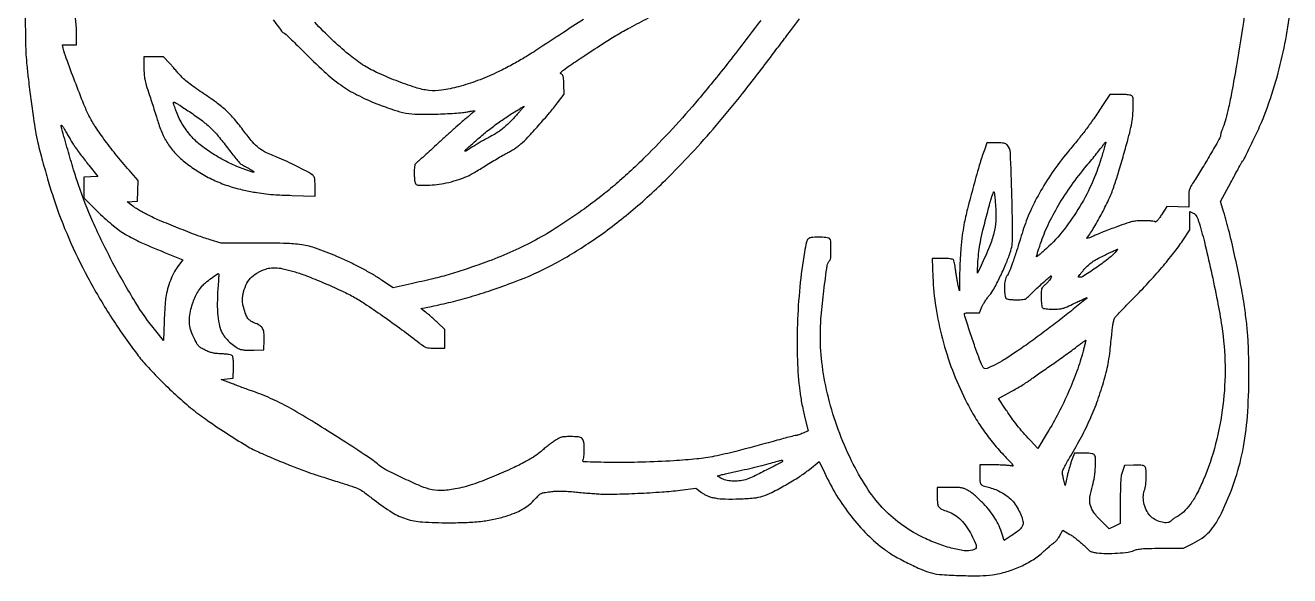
# Model space of a CAD drawing. Extents: x 185 to 1301, y 144 to 1380.
# Drawn here: x 185 to 1256, y 144 to 611 of the extents above; entities that cross this region are included whole.
import ezdxf

# ---------------------------------------------------------------- set-up
doc = ezdxf.new("R2010")
doc.units = 0

msp = doc.modelspace()

# ---------------------------------------------------------------- linework, layer by layer
for points in [[(184.541345, 625.238443, 0.005646), (184.725793, 595.419571, 0.020499), (185.83328, 576.5, 0.005392), (187.156694, 564.544439, 0.002118), (189.227966, 548.0959, 0.002072), (191.40892, 531.874183, 0.006495), (193.061062, 521, 0.019986), (195.111868, 511.073715, 0.005245), (199.197495, 495.348478, 0.005535), (203.991079, 478.407691, 0.007916), (208.645956, 463.5, 0.022925), (221.334306, 430.227954, 0.020472), (237.45675, 396.946053, 0.019823), (256.821177, 364.02352, 0.018307), (279.224215, 331.828245, 0.023937), (287.366272, 322.01137, 0.011125), (298.802764, 310.039298, 0.010796), (311.696314, 297.675333, 0.012529), (324.5, 286.495691, 0.020737), (337.058983, 276.923277, 0.008843), (354.596507, 265.127278, 0.008377), (372.050736, 254.24088, 0.031407), (383.512974, 248.300794, 0.004788), (396.542132, 242.703543, 0.004561), (409.888193, 237.263442, 0.004681), (421.923605, 232.615096, 0.012968), (430.5, 229.646021, 0.000219), (435.658289, 228.011262, 0.000111), (442.155148, 225.957006, 0.00011), (448.863244, 223.839226, 0.000165), (454.730289, 221.990515, -0.008149), (463.171334, 219.18179, -0.038792), (467.822448, 217.132194, -0.035856), (472.260881, 214.322906, -0.006304), (480.13481, 208.354706, 0.024293), (495.288187, 197.704644, 0.066221), (507.167844, 192.230629, 0.058794), (520.860322, 189.709465, 0.01616), (542.805322, 189, 0.010148), (558.921029, 189.327117, 0.019903), (571.70805, 190.35731, 0.023757), (582.725299, 192.22241, 0.025165), (593.302323, 195.098795, 0.021578), (600.75873, 197.896857, 0.036176), (606.709529, 200.953163, 0.039591), (611.773289, 204.613716, 0.033368), (616.515447, 209.228404, -0.016593), (619.494685, 212.328677, -0.080365), (621.486792, 213.726157, -0.069548), (623.944332, 214.520103, -0.010586), (629.050816, 215.304611, -0.017349), (633.453402, 215.731106, -0.016889), (637.914667, 215.856515, -0.01484), (642.867337, 215.68137, -0.008666), (648.787867, 215.192668, 0.002858), (654.000295, 214.701396, 0.001886), (659.997061, 214.193553, 0.001898), (665.831776, 213.743884, 0.003677), (670.5, 213.436427, 0.020615), (683.107757, 213.21969, 0.00545), (703.250008, 213.923663, 0.00576), (723.895199, 215.109086, 0.013758), (739.174425, 216.586417), (752.637916, 218.263175), (757.263623, 214.732293, 0.027976), (759.847896, 212.979312, 0.037068), (762.386351, 211.702642, 0.034283), (765.237828, 210.747088, 0.019494), (768.792896, 209.967676, 0.03957), (777.313766, 209.132152, 0.014001), (789.582067, 209.246939, 0.01342), (801.642078, 210.022187, 0.051698), (809, 211.470366, 0.043508), (816.867761, 214.654893, 0.012167), (828.554469, 220.977207, 0.012759), (840.254231, 228.082028, 0.028512), (848.670249, 234.19596), (856.987292, 240.994519), (861.421493, 231.505589, 0.027617), (871.769232, 212.215766, 0.029049), (884.022694, 194.521086, 0.030137), (897.74896, 178.99685, 0.035976), (912.5, 166.199093, 0.032165), (920.537207, 160.951895, 0.012756), (932.184368, 154.760871, 0.01239), (943.931464, 149.255271, 0.041036), (952, 146.478314, 0.045239), (961.077812, 145.022367, 0.009833), (976.937878, 144.2454, 0.010527), (993.04952, 144.112781, 0.032414), (1003.911694, 144.957684, 0.03605), (1015.921292, 147.57401, 0.035034), (1027.549948, 151.906116, 0.036023), (1038.126773, 157.665925, 0.044472), (1046.994304, 164.541851, -0.005723), (1049.672455, 166.972556, -0.006172), (1052.339702, 169.280061, -0.005856), (1054.674529, 171.203759, -0.029257), (1056.055746, 172.187624, 0.058777), (1057.200488, 173.1093, 0.023182), (1058.550236, 174.620104, 0.022561), (1059.872417, 176.404539, 0.026212), (1060.958708, 178.216091), (1063.305923, 182.640636), (1069.377007, 179.070318, -0.022321), (1072.105234, 177.297469, -0.01204), (1075.308891, 174.887416, -0.01197), (1078.460803, 172.270202, -0.018422), (1081.045301, 169.844289, 0.012099), (1084.471196, 166.546157, 0.057724), (1086.667539, 164.955233, 0.071878), (1088.939735, 164.079013, 0.025067), (1092.400871, 163.469118, 0.030472), (1100.144273, 162.977734, 0.016573), (1109.674313, 163.27034, 0.014873), (1118.625275, 164.110434, 0.073234), (1123.5, 165.457095, -0.056062), (1126.43913, 166.378304, -0.027332), (1130.338137, 166.916132, -0.015528), (1136.23107, 167.219119, -0.003261), (1146.552316, 167.361487), (1165.604633, 167.5), (1173.552316, 171.425044, 0.037881), (1181.323916, 176.025128, 0.051038), (1187.507237, 181.363154, 0.047969), (1192.75129, 188.109134, 0.028627), (1197.697418, 197, 0.02972), (1208.579897, 223.398057, 0.033792), (1215.718293, 249.802453, 0.030677), (1219.688488, 279.001101, 0.01838), (1220.985877, 314, 0.005761), (1220.785014, 331.894228, 0.011074), (1220.141267, 346.223819, 0.012216), (1218.919533, 359.54279, 0.009071), (1216.944874, 374.185695, 0.010081), (1213.537358, 393.760748, 0.006735), (1208.885063, 416.02678, 0.006784), (1203.769937, 437.5799, 0.012747), (1198.960619, 454.818008), (1197.023058, 461.136017), (1205.63822, 477.318008, -0.001004), (1208.99454, 483.591827, -0.001517), (1211.944749, 489.04029, -0.000574), (1214.501738, 493.715754, -0.036445), (1215.009366, 494.5, 0.047442), (1217.427846, 498.422533, 0.002161), (1224.342495, 512.614526, 0.003488), (1230.902308, 526.473765, 0.019841), (1234.043814, 534, 0.017241), (1243.795538, 563.30234, 0.020899), (1250.819738, 591.396837, 0.020953), (1255.460679, 619.917628, 0.017494)], [(807.442454, 614.828809, -0.00494), (778.752524, 577.402924, -0.009446), (754.858631, 548.023963, -0.011051), (732.657794, 522.90406, -0.011043), (709.363577, 498.783685, -0.008344), (696.037382, 486.014738, -0.011162), (683.504152, 474.910067, -0.011243), (670.561322, 464.438781, -0.008669), (656, 453.588009, -0.013075), (635.608478, 439.729368, -0.018321), (616.655369, 428.518866, -0.019152), (597.618881, 419.106254, -0.016607), (577, 410.686442, -0.005912), (558.953331, 404.24879, -0.011729), (544.475116, 399.652978, -0.011768), (529.828773, 395.750824, -0.005996), (511.260373, 391.503925), (496.020746, 388.210167), (486.353281, 394.673944, 0.013653), (478.510059, 399.613611, 0.011381), (469.923117, 404.439138, 0.010719), (460.589559, 409.154254, 0.008984), (450.5, 413.761729, 0.013853), (432.656084, 420.944829, 0.045162), (420.374005, 424.274507, 0.037027), (406.487827, 425.674137, 0.00711), (381.163694, 425.983442), (350.5, 425.921927), (341, 428.805719, -0.016527), (330.245359, 432.462652, -0.004983), (314.151103, 438.719554, -0.004955), (298.211253, 445.283995, -0.017069), (288.07246, 449.991701, -0.009149), (284.814327, 451.717579, -0.006826), (281.28349, 453.734905, -0.006904), (278.007036, 455.72816, -0.015568), (275.59474, 457.348512), (270.68948, 460.869831), (275.09474, 461.184916), (279.5, 461.5), (279.789526, 470.290634), (280.079051, 479.081269), (274.172264, 485.790634, -0.008976), (262.298651, 499.775917, -0.012317), (252.163517, 512.798978, -0.013886), (244.048031, 524.436946, -0.028041), (238.445927, 534.106708, -0.022681), (234.177122, 543.572317, -0.003393), (226.597534, 563.025934, -0.003037), (219.235013, 582.665304, -0.028836), (216.626962, 591.25), (215.961896, 594), (221.980948, 594), (228, 594), (228, 602.83948, 0.023117), (227.650888, 610.386528, 0.006803), (226.423816, 621.913149, 0.005574)], [(1217.064557, 618.594196, -0.008529), (1210.478521, 576.5, -0.002333), (1206.586879, 554.734016, -0.008483), (1203.816099, 540.963287, -0.013209), (1201.437194, 531.323214, -0.026784), (1198.966391, 523.914733, 0.009776), (1198.213559, 521.889603, 0.011274), (1197.577627, 519.930113, 0.01041), (1197.112538, 518.252541, 0.062488), (1197, 517.355582, -0.129975), (1196.455272, 515.295477, -0.001447), (1189.239798, 502.690369, -0.00503), (1181.762545, 490.011729, -0.007216), (1174.863337, 478.942036, 0.009647), (1171.898551, 474.133146, 0.055004), (1170.667188, 471.399969, 0.063324), (1170.143217, 468.629412, 0.015185), (1170.002242, 463.942036), (1170.004485, 456.5), (1160.703128, 456.813905), (1151.40177, 457.12781), (1146.981502, 450.083288, -0.010946), (1144.996097, 447.06786, -0.030878), (1143.438144, 445.084709, -0.045435), (1142.255296, 443.977552, -0.378388), (1141.580616, 444.019384, 0.161995), (1140.807491, 444.406478, 0.010742), (1138.306043, 444.711944, 0.014635), (1135.248774, 444.928647, 0.010374), (1131.810169, 445, 0.017082), (1126.34571, 444.813255, 0.0387), (1122.255713, 444.213161, 0.027835), (1117.565469, 442.871061, 0.005381), (1109.260169, 439.88526, 0.002854), (1103.525356, 437.71626, 0.002651), (1097.672957, 435.428819, 0.002643), (1092.489838, 433.33944, 0.008936), (1089.137131, 431.896798, -0.009966), (1086.756008, 430.878027, -0.022925), (1084.918269, 430.23103, -0.046174), (1083.850443, 430.014143, -0.657323), (1083.710142, 430.261538, 0.027651), (1089.876051, 439.433964, 0.013858), (1096.683195, 451.636765, 0.013861), (1102.837274, 464.26674, 0.026217), (1106.966072, 474.809623, 0.00694), (1110.600432, 486.275236, 0.003473), (1114.893088, 500.865807, 0.00329), (1118.829471, 514.946132, 0.011836), (1121.067706, 524, 0.027417), (1122.345442, 531.72775, 0.020433), (1122.934286, 540.351128, 0.014347), (1122.923501, 548.198929, 0.19111), (1121.8, 550.8, 0.146361), (1120.845333, 551.315035, 0.020708), (1118.617824, 551.680616, 0.019886), (1115.652761, 551.922787, 0.010432), (1111.952512, 552), (1103.305025, 552), (1096.519741, 541.75, -0.005189), (1089.525199, 531.418437, -0.008981), (1083.470406, 522.999106, -0.008921), (1077.089246, 514.764651, -0.005039), (1069.076178, 505, 0.020407), (1055.892213, 487.88784, 0.023215), (1044.740085, 470.459344, 0.024618), (1035.859564, 453.130683, 0.031261), (1029.496441, 436.320029, -0.001791), (1024.207284, 419.397502, -0.007317), (1020.80826, 409.179856, -0.01095), (1018.316773, 402.513756, -0.04775), (1016.392175, 398.77144, 0.036972), (1015.171267, 396.518002, 0.052402), (1014.459, 394.353494, 0.04026), (1014.10376, 391.692628, 0.013062), (1014, 387.72144, 0.013377), (1014.08152, 384.674959, 0.021602), (1014.331951, 382.093349, 0.022025), (1014.703986, 380.093678, 0.140261), (1015.2, 379.2, 0.141834), (1016.109557, 378.698835, 0.021747), (1018.164228, 378.328483, 0.021184), (1020.839443, 378.080356, 0.012532), (1024.045012, 378, 0.009202), (1028.28382, 378.078021, 0.045277), (1030.654144, 378.381407, 0.079362), (1032.248027, 379.010985, 0.075808), (1033.595012, 380.113454, -0.017219), (1034.832974, 381.395253, -0.001797), (1037.849656, 384.289941, -0.002229), (1041.471979, 387.710185, -0.001783), (1045.403816, 391.363454, -0.002725), (1050.863289, 396.345161, -0.031897), (1053.121211, 398.135662, -0.522817), (1053.630443, 397.94585, -0.18234), (1053.525806, 397, -0.034302), (1052.601115, 395.455535, -0.018962), (1051.27687, 393.698926, -0.018832), (1049.793305, 392.0127, -0.02866), (1048.37199, 390.677196, 0.032188), (1046.357698, 388.757606, 0.109372), (1045.450422, 387.199276, 0.069425), (1045.078936, 385.044594, 0.008026), (1045, 380.127196, 0.012332), (1045.080073, 376.881172, 0.021077), (1045.327648, 374.182185, 0.021671), (1045.697585, 372.113479, 0.142224), (1046.2, 371.2, 0.142806), (1047.119309, 370.695744, 0.021553), (1049.209214, 370.326423, 0.020915), (1051.944027, 370.079655, 0.012042), (1055.251059, 370, 0.017094), (1060.132362, 370.166934, 0.050392), (1063.438705, 370.731324, 0.039241), (1066.987741, 372.01963, 0.007359), (1073.242841, 374.974884, -0.002627), (1077.147961, 376.865284, -0.004317), (1080.474274, 378.418849, -0.000792), (1083.40637, 379.751974, -0.312226), (1083.62032, 379.713013, -0.445864), (1083.587067, 379.091136, -0.000502), (1072.156301, 369.893681, -0.003955), (1060.282022, 360.512532, -0.003963), (1048.268427, 351.326537, -0.005288), (1035.140277, 341.667881, -0.007709), (1023.352797, 333.459039, -0.008642), (1013.36471, 326.977667, -0.024073), (1006.071754, 322.896469, -0.012597), (999.408608, 319.785106, -0.213881), (997.044114, 319.808148, -0.185685), (995.313449, 321.584216, -0.009165), (992.173554, 329.289942, -0.009333), (988.962134, 338.089341, -0.003342), (984.702949, 350.747007, -0.001037), (980.351009, 364.065045, -0.078601), (980, 366.284103, -0.36866), (980.242589, 366.568401, -0.011549), (981.873201, 366.789705, -0.017416), (983.931933, 366.948477, -0.010536), (986.376856, 367), (992.753712, 367), (994.862081, 371.901036, -0.027749), (995.975758, 374.139052, -0.013884), (997.615091, 376.843177, -0.01374), (999.47157, 379.555409, -0.019717), (1001.273342, 381.84304, 0.053224), (1004.871259, 387.09957, 0.010442), (1010.095422, 397.308221, 0.011766), (1015.185863, 408.449388, 0.020116), (1018.83342, 418, 0.082429), (1020.837703, 430.411048, 0.005765), (1020.274609, 465.807183, 0.003434), (1019.010673, 502.637251, 0.175363), (1016.330923, 509.186828, 0.096925), (1015.118872, 510.092999, 0.064706), (1013.468797, 510.63891, 0.038097), (1010.99346, 510.922618, 0.00949), (1006.916861, 511), (999.143698, 511), (997.179843, 505.75, 0.018195), (993.294801, 494.087727, 0.004501), (987.797944, 474.693029, 0.004703), (982.600778, 454.979486, 0.014426), (979.59339, 441.5, 0.017858), (978.207228, 432.625907, 0.008918), (977.056513, 421.316899, 0.008631), (976.248204, 409.144149, 0.009912), (975.907847, 397.5), (975.795059, 385.5), (974.468198, 391.5, -0.009212), (973.909742, 394.266079, -0.005164), (973.32779, 397.646875, -0.005151), (972.810135, 401.075834, -0.008363), (972.449212, 404, 0.012138), (972.11092, 406.580407, 0.015115), (971.666358, 408.957812, 0.013407), (971.184529, 410.910669, 0.101979), (970.756099, 411.75, 0.166147), (969.879073, 412.307563, 0.026619), (967.854127, 412.683945, 0.022781), (965.020823, 412.925346, 0.009861), (961.235714, 413), (952.716317, 413), (953.284222, 397.25, 0.030278), (955.770822, 371.583167, 0.025281), (961.418228, 344.780546, 0.02494), (969.852214, 318.276773, 0.02713), (980.685922, 293.5, 0.016035), (988.180444, 279.732872, 0.019804), (996.065096, 267.436729, 0.020369), (1004.695772, 256.095877, 0.018913), (1014.427857, 245.200765, -0.004349), (1018.70978, 240.679334, -0.026232), (1020.784907, 238.200848, -0.168059), (1021.088008, 237.25978, -0.518294), (1020.629497, 236.950765, 0.065534), (1018.895433, 237.361253, 0.008155), (1015.027709, 237.691787, 0.0095), (1010.398335, 237.923194, 0.007737), (1005.4349, 238), (993, 238), (993, 230.122445, 0.016915), (993.195594, 224.342542, 0.130359), (994.057809, 221.799709, 0.162244), (995.987094, 220.293255, 0.030209), (1000.365484, 219.030146, -0.036246), (1005.215906, 217.567271, -0.028109), (1010.249854, 215.309677, -0.028101), (1015.000468, 212.500788, -0.036153), (1018.999622, 209.381377, -0.055437), (1022.190133, 205.7825, -0.026717), (1025.473858, 200.558123, -0.026722), (1028.189419, 194.997459, -0.053904), (1029.597206, 190.333538, -0.108805), (1029.503556, 187.343645, -0.107513), (1028.163921, 184.655145, -0.063127), (1025.157837, 181.750535, -0.015874), (1019.565782, 177.838804), (1013.631563, 173.962277), (1011.980385, 179.231139, 0.029099), (1009.31484, 186.272773, 0.031545), (1005.910321, 192.762708, 0.030412), (1001.597838, 198.972572, 0.023702), (996.208255, 205.177449, 0.012824), (992.890639, 208.476279, 0.011584), (989.296117, 211.717401, 0.011693), (985.94105, 214.47066, 0.03577), (983.500507, 216.112879, 0.026841), (980.277696, 217.738301, 0.05825), (977.630315, 218.548776, 0.038494), (974.251929, 218.900597, 0.006486), (967.75, 218.990616), (957, 219), (957, 211.154988, 0.02272), (957.265181, 205.322044, 0.129808), (958.316287, 202.433875, 0.136807), (960.629159, 200.518505, 0.026267), (965.761541, 198.544278, -0.065479), (971.549206, 195.780833, -0.050418), (977.009975, 191.39209, -0.046433), (981.894393, 185.5962, -0.038759), (985.965614, 178.647513, -0.00696), (989.340723, 171.451972, -0.086435), (990.091264, 168.539678, -0.254578), (989.350767, 166.876052, -0.096875), (987, 165.710477, -0.103476), (979.934976, 165.279406, -0.027811), (968.86177, 167.534291, -0.026999), (956.313971, 171.560353, -0.025356), (944, 176.988223, -0.04223), (925.699689, 188.21531, -0.047799), (910.355705, 201.952878, -0.044086), (896.962667, 219.319025, -0.028367), (884.494108, 241.5, -0.025535), (873.152961, 268.003913, -0.027065), (864.820545, 295.021531, -0.028075), (859.707553, 321.766137, -0.033203), (858, 347.451459, -0.020964), (858.70269, 364.203836, -0.009989), (860.93852, 385.662023, -0.004385), (863.786428, 407.018494, -0.162421), (865.951344, 411.351344, 0.188981), (866.885619, 413.490145, 0.011622), (866.992059, 420.566514, 0.011756), (866.767826, 427.63458, 0.184598), (865.8, 429.8, 0.144693), (864.861884, 430.31007, 0.021129), (862.70076, 430.677403, 0.020377), (859.846302, 430.921663, 0.011154), (856.335184, 431, 0.02137), (850.069324, 430.732078, 0.186203), (847.61021, 429.533081, 0.135548), (846.197297, 426.815785, 0.009563), (844.557386, 418.330748, 0.018946), (840.604677, 388.988901, 0.015612), (838.559502, 357.470723, 0.015931), (838.506915, 326.847944, 0.024108), (840.592374, 300.284749, 0.009999), (841.344999, 295.18604, 0.005812), (842.441665, 289.096256, 0.005808), (843.683008, 283.016662, 0.009753), (844.883989, 277.945336), (847.748624, 266.821173), (843.291407, 264.910587, -0.009413), (841.492012, 264.179059, -0.011287), (839.771395, 263.561235, -0.010073), (838.306488, 263.10485, -0.070584), (837.567459, 263, 0.062186), (836.632952, 262.883321, 0.000923), (831.267724, 261.511804, 0.002495), (825.043788, 259.875365, 0.001644), (817.900365, 257.933801, -0.003155), (786.317764, 249.452153, -0.015624), (768.378755, 245.349981, -0.022206), (753.230263, 243.073558, -0.011243), (734, 241.487954, -0.008288), (706.697932, 240.307583, -0.009465), (680.556187, 240.106234, -0.004207), (657.668145, 240.55584, -0.658081), (656.953074, 242.353074, 0.152285), (657.363846, 243.136061, 0.014654), (657.692465, 245.287148, 0.01758), (657.923627, 247.933323, 0.012996), (658, 250.871259, 0.026741), (657.650615, 257.399349, 0.175709), (656.234783, 260.294738, 0.169223), (653.260956, 261.668883, 0.024401), (646.479983, 262, 0.010666), (641.335438, 261.890243, 0.058322), (638.593389, 261.450055, 0.065076), (636.160832, 260.405332, 0.015167), (632.402164, 258.017534, 0.010531), (629.738319, 256.126428, 0.005808), (626.558964, 253.709322, 0.005788), (623.390794, 251.182668, 0.009248), (620.750274, 248.943681, -0.040776), (614.935895, 244.612085, -0.019812), (606.886956, 240.012596, -0.014152), (595.705311, 234.594207, -0.005178), (579.603593, 227.546496, -0.020826), (563.268173, 221.387032, -0.032647), (548.741663, 217.621096, -0.038846), (536.378702, 216.246409, -0.079575), (526.729772, 217.465993, -0.032278), (517.787632, 220.72079, -0.008242), (503.771496, 227.1505, -0.006922), (490.030812, 233.965558, -0.054556), (484.100433, 237.878746, 0.026774), (474.295645, 245.159671, 0.003677), (452.969839, 259.066331, 0.004568), (429.719983, 273.687061, 0.007116), (409.397003, 285.814011, 0.013351), (402.194701, 289.72125, 0.010886), (394.290588, 293.525685, 0.010731), (386.091427, 297.044193, 0.011789), (378, 300.092844, -0.003154), (374.063501, 301.498884, -0.001679), (369.208922, 303.285936, -0.001671), (364.261046, 305.145066, -0.002599), (360.009095, 306.78428), (350.518191, 310.5), (355.509095, 311), (360.5, 311.5), (360.790375, 320.348888, 0.010245), (360.835755, 324.034235, 0.017344), (360.703496, 327.118082, 0.016367), (360.438064, 329.515266, 0.138301), (360.001779, 330.497857, 0.153237), (359.111162, 331.073708, 0.023497), (357.028047, 331.545819, 0.021877), (354.226373, 331.918202, 0.011418), (350.711404, 332.148969, -0.014047), (346.321604, 332.460351, -0.031023), (343.006749, 332.99847, -0.034985), (340.039109, 333.893428, -0.023413), (336.784848, 335.306499, -0.021196), (333.49873, 337.096846, -0.064687), (331.51243, 338.671919, -0.061349), (329.938466, 340.748306, -0.017701), (328.037471, 344.306499, -0.0281), (325.071084, 351.340438, -0.055196), (323.672736, 357.242711, -0.058068), (323.63554, 363.108279, -0.034519), (324.878984, 369.993302, -0.021477), (326.638275, 375.875197, -0.029391), (328.751357, 380.981743, -0.031336), (331.323227, 385.539323, -0.030784), (334.458456, 389.768258, -0.047673), (337.197027, 392.455922, -0.012155), (342.128649, 396.255283, -0.00473), (347.422831, 400.056205, -0.404443), (348.314906, 399.916401, -0.175188), (348.427399, 399.55252, -0.001021), (348.250868, 395.958033, -0.004114), (348.006074, 391.837703, -0.002585), (347.655441, 387.02584, 0.018564), (347.166471, 375.043854, 0.025789), (347.680817, 364.315367, 0.029138), (349.084734, 355.488678, 0.078686), (351.391046, 349.595703, 0.047661), (354.436291, 345.377937, 0.031965), (358.641158, 341.165524, 0.032286), (363.108618, 337.713769, 0.076922), (366.894304, 335.93272, 0.042845), (368.808695, 335.543525, 0.012666), (371.790827, 335.275614, 0.012612), (375.172694, 335.143502, 0.01327), (378.5, 335.185813), (386.5, 335.5), (386.792706, 343.89009, 0.026716), (386.676162, 350.17296, 0.112891), (385.581761, 353.751406, 0.130783), (383.134652, 356.216596, 0.041068), (378.405903, 358.482786, -0.056358), (375.235543, 360.122871, -0.09366), (373.09652, 362.22533, -0.065127), (371.404395, 365.498149, -0.01605), (369.525852, 371.263075, -0.017535), (368.699097, 374.530273, -0.042233), (368.380033, 377.002235, -0.042665), (368.4824, 379.477666, -0.018223), (369.020707, 382.749878, -0.054733), (371.441481, 390.337182, -0.079713), (375.266305, 396.209734, -0.078289), (380.793718, 400.662706, -0.050853), (388.298522, 404.016651, -0.053524), (392.991877, 405.025417, -0.0507), (397.880734, 405.042314, -0.035105), (404.052208, 403.995406, -0.010962), (413.131207, 401.578833, -0.023415), (422.691499, 398.316123, -0.006721), (437.168143, 392.37989, -0.006986), (451.757395, 385.924874, -0.017395), (462.182956, 380.690351, -0.021945), (471.956048, 374.779031, -0.005649), (487.188465, 364.376665, -0.005946), (503.600854, 352.601305, -0.007913), (518.215198, 341.489818, 0.013312), (521.981363, 338.690005, 0.074395), (524.223601, 337.567525, 0.068642), (526.771357, 337.107733, 0.01037), (531.965198, 337), (540, 337), (540, 344.841493), (540, 352.682985), (533.732041, 358.591493, 0.004637), (531.043818, 361.078871, 0.003892), (528.149194, 363.666986, 0.003928), (525.467768, 365.990049, 0.010793), (523.528421, 367.572714), (519.592762, 370.645429), (528.546381, 372.397633, 0.011926), (545.081974, 376.045114, 0.011498), (561.629409, 380.517195, 0.010537), (579.236313, 386.118772, 0.007202), (599, 393.187835, 0.032472), (631.082601, 407.623902, 0.026443), (663.393447, 427.019232, 0.024867), (695.458315, 451.053675, 0.021202), (726.80301, 479.407354, 0.011124), (748.689899, 501.942171, 0.010669), (769.866948, 525.738308, 0.00951), (792.093384, 552.840867, 0.005873), (817.236987, 585.5, -0.0004), (825.663882, 596.697181, -0.000485), (833.585558, 607.184375, -0.000409), (840.268934, 615.999417, -0.003349)], [(394.620965, 615.290611, 0.012255), (398.945363, 609.289497, 0.007375), (402.596797, 604.620231, 0.226868), (403.893382, 604, -0.193022), (404.405706, 603.794566, -0.000824), (408.813565, 599.568399, -0.003823), (413.8006, 594.69717, -0.002381), (419.576433, 588.9137, 0.011773), (437.678799, 571.455815, 0.030994), (451.668382, 560.102084, 0.037033), (465.418099, 551.751949, 0.024333), (482.312879, 544.144745, 0.011541), (496.947578, 538.780429, 0.03837), (506.8638, 536.231961, 0.03881), (516.994355, 535.243428, 0.012011), (532.324658, 535.309823, 0.005504), (540.1987, 535.619911, 0.005638), (548.001182, 536.101509, 0.005479), (554.762035, 536.669939, 0.023482), (558.764471, 537.241285, -0.006703), (561.499972, 537.725907, -0.013506), (563.67044, 538.02055, -0.01442), (565.184328, 538.140516, -0.707258), (565.264471, 537.945478, -0.007457), (564.720024, 537.473141, -0.000285), (562.668313, 535.748115, -0.000511), (560.237368, 533.710831, -0.00036), (557.5, 531.42485, 0.006967), (553.772788, 528.227711, 0.001768), (547.813086, 522.932085, 0.001803), (541.048372, 516.834141, 0.001823), (534.353057, 510.710178, -0.001445), (528.014158, 504.903416, -0.002042), (522.331506, 499.770233, -0.001171), (517.508751, 495.46974, -0.028723), (516.103057, 494.359631, 0.090778), (514.99127, 493.232901, 0.093601), (514.365458, 491.796981, 0.047967), (514.071419, 489.521097, 0.008156), (514, 485.143296, 0.012294), (514.080018, 481.889344, 0.021056), (514.327486, 479.1857, 0.021656), (514.697343, 477.114242, 0.1423), (515.2, 476.2, 0.189469), (517.776779, 475.077294, 0.016728), (525.012677, 475.055951, 0.021996), (533.198694, 475.666841, 0.025179), (540.933461, 476.985179, 0.016064), (549.877382, 479.281263, 0.031135), (556.818638, 481.781002, 0.028084), (563.840498, 485.295666, 0.010729), (573.211743, 490.934538, -0.004337), (578.512495, 494.217125, -0.003856), (584.080296, 497.540125, -0.003872), (589.135488, 500.452188, -0.011886), (592.619528, 502.315515, 0.017325), (595.605813, 503.954652, 0.011729), (598.89531, 506.017432, 0.011827), (601.983406, 508.162938, 0.02303), (604.321953, 510.042114, 0.024325), (610.100262, 515.663164, 0.005652), (619.229918, 525.676882, 0.006153), (628.47286, 536.308454, 0.013157), (635.287305, 544.78676), (641.07461, 552.388363), (640.787305, 560.444182, 0.007183), (640.557129, 565.04243, 0.04891), (640.190704, 567.282743, 0.108278), (639.526824, 568.571809, 0.116922), (638.400164, 569.422471, -0.506871), (638.15773, 570.513716, -0.047464), (640.508081, 572.731081, -0.017129), (645.870554, 576.617827, -0.001918), (658.400164, 584.990597, -0.002668), (675.282954, 596.049713, -0.010158), (685.993505, 602.67946, -0.010984), (696.553157, 608.61363, -0.003514), (712.5, 616.976423, 0.002127)], [(657.325127, 615.589588, 0.003579), (639.5, 603.966171, -0.0022), (618.680518, 590.308189, -0.008986), (605.853605, 582.29805, -0.013228), (595.399316, 576.398097, -0.010312), (583.748571, 570.527899, -0.022271), (567.659066, 563.695709, -0.024654), (551.55645, 558.577857, -0.026486), (537.11438, 555.567912, -0.067479), (526.438478, 555.378285, -0.048795), (515.143632, 557.838953, -0.014834), (498.621602, 563.71471, -0.015329), (482.100949, 570.738586, -0.035405), (470.292879, 577.242213, -0.030332), (458.224977, 586.131378, -0.01566), (444.209866, 598.593984, -0.014822), (429.735621, 613.137668, -0.014864)]]:
    msp.add_lwpolyline(points, format="xyb")
for points in [[(285, 574.790244, 0.015866), (285.177363, 569.202413, 0.032649), (285.738888, 564.864649, 0.025116), (286.957308, 559.975421, 0.006101), (289.469922, 552.040244, -0.001374), (291.410807, 546.106189, -0.000985), (293.549378, 539.461785, -0.000994), (295.5611, 533.12561, -0.002139), (297.080521, 528.233919, 0.035155), (301.278334, 517.319376, 0.046238), (306.668576, 508.116692, 0.045337), (313.749488, 499.926357, 0.03197), (323.03649, 492.050072, 0.027134), (333.854591, 484.881489, 0.026823), (345.426281, 478.896413, 0.026935), (357.522979, 474.206813, 0.027925), (369.910021, 470.909646, 0.006474), (380.654785, 468.828004, 0.017063), (388.413307, 467.700654, 0.01486), (396.811933, 467.023482, 0.003941), (410.25, 466.447226), (430, 465.756188), (430, 473.723107, 0.009162), (429.9241, 477.865022, 0.036349), (429.646655, 480.393036, 0.061949), (429.119928, 482.061948, 0.105035), (428.25, 483.233384, 0.054861), (424.66508, 485.755661, 0.007497), (416.569714, 490.058248, 0.009266), (407.626525, 494.433523, 0.013812), (399.63592, 497.89549, -0.016119), (388.98496, 502.568547, -0.052319), (382.417467, 506.597224, -0.052884), (376.866319, 511.878049, -0.01673), (369.743744, 520.84579, 0.015833), (361.770494, 530.921662, 0.030886), (354.692899, 538.325984, 0.028485), (346.387277, 545.170429, 0.011504), (334.33952, 553.578045, -0.007871), (328.07001, 557.885878, -0.011835), (322.754385, 561.855437, -0.013424), (318.545685, 565.342821, -0.036877), (315.83952, 568.087774, 0.002647), (313.825572, 570.431545, 0.001454), (311.336811, 573.280281, 0.001449), (308.794364, 576.156583, 0.002319), (306.604943, 578.596199), (301.709886, 584), (293.354943, 584), (285, 584)], [(323.5, 537.421024, -0.015712), (333.512575, 530.389268, -0.028739), (341.134419, 523.95453, -0.028437), (348.020401, 516.641474, -0.015026), (355.74697, 506.857144, 0.005879), (359.42602, 502.018891, 0.007774), (362.895967, 497.70534, 0.005807), (365.88778, 494.186304, 0.073117), (367.208084, 493.054651, 0.007107), (368.418279, 492.315297, 0.002091), (370.2955, 491.215329, 0.002099), (372.417633, 489.995621, 0.002254), (374.5, 488.822767, -0.012827), (378.168132, 486.653354, -0.735537), (378.034502, 486.14552, -0.093123), (376.119924, 486.416455, -0.004195), (369.809597, 488.610938, -0.029289), (357.524002, 493.828823, -0.023243), (344.913944, 500.827305, -0.023841), (333.690567, 508.519126, -0.047672), (325.781319, 515.795773, -0.022627), (321.698145, 520.778352, -0.022184), (318.053246, 526.141618, -0.022587), (314.962321, 531.701607, -0.025916), (312.538289, 537.272829, -0.00466), (311.565972, 539.94269, -0.006415), (310.745622, 542.36052, -0.004246), (310.102388, 544.398116, -0.07446), (310, 545.081846, -0.446735), (310.448828, 545.483934, -0.101953), (311.548237, 545.128183, -0.01557), (314.13443, 543.552188, -0.000602)], [(602.04124, 536.047604, -0.016256), (595.940568, 529.451505, -0.023018), (590.067585, 524.025478, -0.025702), (584.320426, 519.670583, -0.032977), (578.601151, 516.310963, 0.008148), (575.411046, 514.644141, 0.004893), (571.676588, 512.567169, 0.004898), (568.001607, 510.428001, 0.008513), (565, 508.571267, -0.001125), (558.123298, 504.175667, -0.140999), (557.150194, 503.889148, -0.673978), (557.002813, 504.246779, -0.002444), (561.433487, 508.549171, -0.016053), (568.901778, 515.282845, -0.010574), (577.893742, 522.561238, -0.010471), (587.34557, 529.574748, -0.013979), (596.227414, 535.514976, -0.001358), (600.190682, 537.993175, -0.002182), (603.58493, 540.082284, -0.00038), (606.592776, 541.912382, -0.129014), (606.848944, 541.988612, -0.640103), (606.899323, 541.888106, -0.001556), (605.580621, 540.248139, -0.005332), (603.99418, 538.329926, -0.003053)], [(226.864954, 507.224533, 0.009017), (228.881872, 504.379344, 0.003221), (231.858473, 500.390957, 0.003194), (235.180544, 496.056805, 0.00377), (238.380708, 492), (245.991575, 482.5), (239.995788, 482.202283), (234, 481.904565), (234, 473.075587), (234, 464.246608), (246.875883, 451.771702, 0.01822), (259.18296, 440.687971, 0.039817), (269.5265, 433.348541, 0.030473), (282.499762, 426.650503, 0.007006), (305.186838, 417.014151), (317.873675, 411.834017), (313.452173, 405.827831, 0.040939), (310.287215, 400.697371, 0.025543), (307.406354, 394.243579, 0.024542), (305.057324, 387.147837, 0.02674), (303.492483, 380.055198, 0.021014), (303.171079, 377.426415, 0.00328), (302.789199, 372.209957, 0.003646), (302.423907, 366.049233, 0.00317), (302.129191, 359.589634), (301.5, 343.568872), (295.07395, 351.534436, -0.031741), (277.60045, 376.251508, -0.016389), (258.808961, 409.137707, -0.016282), (241.753442, 444.105924, -0.024991), (229.531269, 475.5, -0.007054), (225.497481, 488.215971, -0.003053), (220.470842, 505.248888, -0.000921), (215.40484, 522.93161, -0.071511), (215.014066, 525.821639, -0.673318), (215.306824, 525.937631, -0.036194), (216.189002, 524.869813, -0.020541), (217.468928, 522.903616, -0.009223), (218.994099, 520.224533, 0.00679), (220.796854, 517.021697, 0.004543), (222.942124, 513.404653, 0.004575), (225.08531, 509.936851, 0.008979)], [(1095.908388, 497.945474, -0.033868), (1087.592306, 475.797554, -0.031508), (1076.188311, 454.411927, -0.032332), (1062.56502, 435.229415, -0.041902), (1047.614734, 419.685425, -0.004509), (1045.077238, 417.495123, -0.008017), (1042.943078, 415.744313, -0.003429), (1041.16536, 414.352762, -0.622808), (1041, 414.434022, -0.075617), (1041.064197, 414.856079, -0.00067), (1042.030774, 417.945326, -0.002301), (1043.164057, 421.493263, -0.001481), (1044.509017, 425.596558, -0.030386), (1050.884066, 441.536512, -0.023348), (1059.674215, 458.10013, -0.021881), (1070.640985, 474.899763, -0.01888), (1083.560336, 491.551297, 0.002346), (1087.930447, 496.814918, 0.002769), (1092.014266, 501.837373, 0.002422), (1095.417878, 506.113208, 0.017389), (1096.977591, 508.240373, -0.007216), (1097.945193, 509.617921, -0.012255), (1098.798947, 510.737997, -0.006023), (1099.529705, 511.627317, -0.439489), (1099.698783, 511.63455, -0.269642), (1099.759419, 511.40536, -0.000503), (1098.68584, 507.512899, -0.003316), (1097.437518, 503.118091, -0.002024)], [(1006.424737, 457, -0.029028), (1006.514203, 444.682472, -0.047909), (1004.995966, 434.394888, -0.038366), (1001.269073, 423.109393, -0.012337), (994.068711, 407), (990.968838, 400.5), (991.507831, 410.29592, -0.015736), (992.248684, 418.845618, -0.018296), (993.504432, 426.90898, -0.012654), (995.7103, 436.943426, -0.003419), (999.715534, 452.725825, -0.00454), (1001.687433, 460.007791, -0.010558), (1003.329493, 465.41859, -0.009033), (1004.649916, 469.226001, -0.698392), (1005.105908, 469.225825, -0.056543), (1005.386136, 468.071491, -0.004433), (1005.754083, 464.922586, -0.005992), (1006.115611, 461.14742, -0.004547)], [(1178.336775, 444.600573, -0.015829), (1183.258101, 427.071578, -0.006198), (1188.978121, 402.604145, -0.006264), (1194.286236, 377.040347, -0.010617), (1198.00532, 355.5, -0.033691), (1200.773724, 321.971165, -0.033754), (1199.010752, 288.395579, -0.034155), (1192.792673, 255.751504, -0.036503), (1182.277299, 225, -0.019708), (1176.732292, 213.278482, -0.037867), (1171.240059, 204.459062, -0.04736), (1165.518559, 198.031166, -0.067999), (1159.291527, 193.650754, 0.020738), (1158.071703, 192.954401, 0.017288), (1156.835374, 192.118051, 0.017635), (1155.756492, 191.272738, 0.04458), (1155.054723, 190.565937, -0.20185), (1152.195045, 189.078158, -0.071595), (1147.497406, 189.36775, -0.063662), (1142.362632, 191.136104, -0.074101), (1138.125041, 194.077383, -0.081476), (1134.68396, 198.570964, -0.05919), (1132.38652, 204.4474, -0.059732), (1131.545769, 210.631606, -0.087937), (1132.415126, 216.031608, 0.056023), (1133.580847, 221.169346, 0.025652), (1133.99285, 228.040002, 0.019572), (1133.792904, 234.585157, 0.204895), (1132.594796, 236.921326, 0.126804), (1131.568167, 237.405224, 0.023545), (1129.485252, 237.701133, 0.021342), (1126.735348, 237.842502, 0.01153), (1123.344796, 237.793771), (1115.5, 237.5), (1113.79377, 232.5, 0.04232), (1112.929964, 229.03426, 0.022132), (1112.417391, 224.612972, 0.013722), (1112.139171, 218.253228, 0.00351), (1112.04377, 207.949266), (1112, 188.398531), (1107.341492, 186.135253), (1102.682984, 183.871975), (1096.229784, 190.185988, -0.036013), (1089.723729, 197.539847, -0.100808), (1086.73669, 203.701869, -0.099228), (1086.373333, 210.599877, -0.034233), (1088.5, 220.403244, 0.032721), (1090.166966, 227.976954, 0.02551), (1091.010337, 236.364143, 0.020618), (1091.070247, 243.872001, 0.190285), (1089.8, 246.8, 0.142229), (1088.886476, 247.302429, 0.02167), (1086.817607, 247.672362, 0.021075), (1084.118344, 247.91993, 0.01233), (1080.871849, 248), (1073.143698, 248), (1070.978277, 242.25, 0.01428), (1070.025223, 239.482109, 0.006657), (1068.940849, 235.844821, 0.006589), (1067.903392, 231.995247, 0.009157), (1067.083158, 228.519602), (1065.35346, 220.539204), (1064.17673, 225.212422, -0.009187), (1063.726274, 227.15109, -0.009092), (1063.345664, 229.111676, -0.00899), (1063.074806, 230.838531, -0.034415), (1063, 231.924087, -0.112541), (1063.295397, 233.219867, -0.006769), (1065.08762, 236.820806, -0.009866), (1067.384411, 241.074636, -0.007112), (1070.106791, 245.731267, 0.014054), (1079.23436, 261.853555, 0.017937), (1086.67966, 277.220254, 0.018147), (1092.937124, 292.931717, 0.014979), (1098.485258, 310.088057, 0.012245), (1100.64747, 318.271061, 0.018048), (1102.107405, 325.557399, 0.012533), (1103.355891, 334.640798, 0.002988), (1104.962879, 349.809012, -0.007842), (1105.437189, 353.905956, -0.009813), (1106.011201, 357.689438, -0.008236), (1106.604507, 360.830922, -0.072191), (1107.085366, 362.159507, -0.063592), (1108.02533, 363.480587, -0.002282), (1112.266783, 368.033574, -0.004169), (1117.359031, 373.360354, -0.002906), (1123.189988, 379.289567, 0.009135), (1135.663263, 392.293135, 0.010036), (1147.259286, 405.349089, 0.010769), (1157.293352, 417.640305, 0.018978), (1164.962934, 428.267221), (1171, 437.338606), (1171, 445.092658), (1171, 452.846711), (1173.810697, 451.44455, -0.067076), (1175.236061, 450.476315, -0.064053), (1176.379854, 449.151566, -0.049118), (1177.368672, 447.280355, -0.020658)], [(1108.404988, 418.894249, -0.042076), (1101.556747, 412.49768, -0.016235), (1091.07992, 404.782546, -0.008845), (1080.273142, 397.631273, -0.22589), (1076.865524, 397.211492, -0.485848), (1076.722954, 397.608806, -0.014718), (1077.842044, 399.282239, -0.018689), (1079.454931, 401.376616, -0.010481), (1081.560664, 403.803906, -0.020971), (1085.020621, 407.319103, -0.035316), (1088.235292, 409.922823, -0.0288), (1092.216616, 412.378013, -0.009453), (1098.339673, 415.535462, -0.001439), (1102.628805, 417.630239, -0.00229), (1106.311172, 419.394792, -0.000477), (1109.556468, 420.927887, -0.110541), (1109.878666, 421, -0.57652), (1109.944428, 420.886423, -0.022381), (1109.623688, 420.381436, -0.020599), (1109.105652, 419.702543, -0.010596)], [(1080.544367, 334.363147, -0.021005), (1075.255069, 317.473545, -0.016951), (1068.213105, 299.811842, -0.016523), (1059.764033, 282.156172, -0.017034), (1050.24732, 265.279362), (1042.186859, 252.058724), (1035.645483, 258.992926, -0.009004), (1029.699187, 265.528158, -0.013079), (1024.712071, 271.520649, -0.012873), (1019.98711, 277.837899, -0.008339), (1014.835544, 285.371739), (1008.983848, 294.243479), (1019.741924, 300.211164, 0.006078), (1024.227401, 302.771121, 0.005478), (1028.808565, 305.527952, 0.005496), (1032.860819, 308.089279, 0.017271), (1035.5, 309.930714, -0.006236), (1038.222308, 311.920876, -0.001573), (1042.703125, 315.090433, -0.001605), (1047.847656, 318.680648, -0.001619), (1053, 322.227142, 0.003336), (1058.40719, 325.976493, 0.002488), (1064.32345, 330.181717, 0.002514), (1069.860858, 334.201638, 0.005714), (1073.994725, 337.307796, -0.002863), (1077.268674, 339.797153, -0.004744), (1080.062732, 341.8553, -0.000912), (1082.525163, 343.626549, -0.367053), (1082.723009, 343.610324, -0.258743), (1082.785312, 343.392855, -0.001005), (1082.179377, 340.797622, -0.004658), (1081.452344, 337.835643, -0.00287)], [(826, 241.600867, -0.279611), (825.275993, 240.407417, -0.001371), (812.18656, 233.635056, -0.004915), (800.099386, 227.572658, -0.044179), (794.571885, 225.449311, -0.04449), (788.968488, 224.374337, -0.041832), (783.144638, 224.275305, -0.04439), (777.829987, 225.10756, -0.080268), (773.790551, 226.835677), (770.593539, 228.859881), (773.04677, 229.423817, -0.001822), (774.633284, 229.782434, -0.000152), (778.744989, 230.694794, -0.000203), (783.650647, 231.779673, -0.000157), (789, 232.95864, 0.003465), (798.207521, 235.051894, 0.004107), (806.87609, 237.161164, 0.00447), (814.513329, 239.158851, 0.008967), (820.5, 240.897953, -0.013148), (822.76248, 241.534732, -0.030246), (824.499244, 241.864403, -0.039416), (825.688585, 241.921918, -0.405317)]]:
    msp.add_lwpolyline(points, format="xyb", close=True)

doc.saveas('drawing.dxf')
